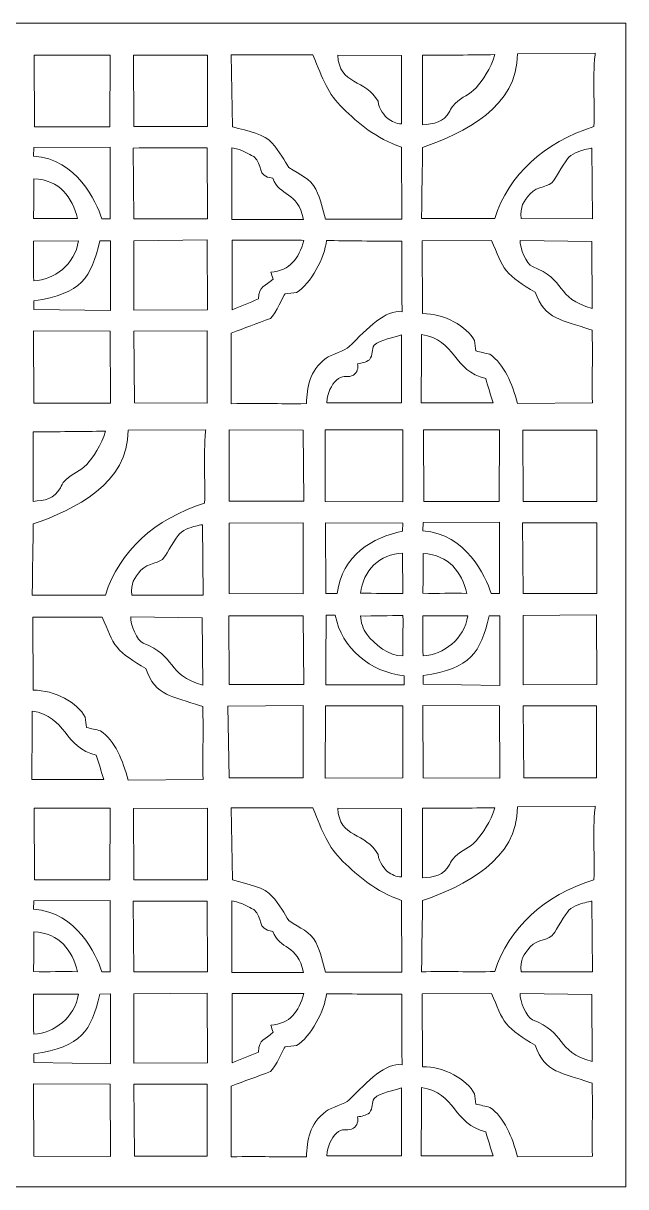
# Model space of a CAD drawing. Header units: centimetres. Extents: x -27.5 to -14.9, y -9.5 to -3.6.
# Drawn here: x -17.95 to -14.92, y -9.5 to -3.64 of the extents above; entities that cross this region are included whole.
import ezdxf

# ---------------------------------------------------------------- set-up
doc = ezdxf.new("R2010")
doc.units = ezdxf.units.CM
doc.header["$MEASUREMENT"] = 0
doc.layers.add('layer 1', color=7, linetype='Continuous')

msp = doc.modelspace()

# ---------------------------------------------------------------- linework, layer by layer
at = {"layer": 'layer 1', "color": 250, "lineweight": 9}
for points, knots in [([(-20.95817, -3.64187), (-20.95817, -3.64187), (-14.91633, -3.64187), (-14.91633, -3.64187), (-14.91633, -3.64187), (-14.91633, -3.64187), (-14.91633, -9.5), (-14.91633, -9.5), (-14.91633, -9.5), (-14.91633, -9.5), (-20.95817, -9.5), (-20.95817, -9.5), (-20.95817, -9.5), (-20.95817, -9.5), (-20.95817, -3.64187), (-20.95817, -3.64187)], [0, 0, 0, 0, 0.2, 0.2, 0.2, 0.2, 0.4, 0.4, 0.4, 0.4, 0.6, 0.6, 0.6, 0.6, 1, 1, 1, 1]), ([(-17.89618, -3.80239), (-17.89618, -3.80239), (-17.8945, -4.16268), (-17.8945, -4.16268), (-17.8945, -4.16268), (-17.8945, -4.16268), (-17.51513, -4.16268), (-17.51513, -4.16268), (-17.51513, -4.16268), (-17.51513, -4.16268), (-17.51217, -3.80259), (-17.51217, -3.80259), (-17.51217, -3.80259), (-17.51217, -3.80259), (-17.89618, -3.80239), (-17.89618, -3.80239)], [0, 0, 0, 0, 0.2, 0.2, 0.2, 0.2, 0.4, 0.4, 0.4, 0.4, 0.6, 0.6, 0.6, 0.6, 1, 1, 1, 1]), ([(-17.39527, -3.80314), (-17.39527, -3.80314), (-17.3943, -4.16223), (-17.3943, -4.16223), (-17.3943, -4.16223), (-17.3943, -4.16223), (-17.02292, -4.16246), (-17.02292, -4.16246), (-17.02292, -4.16246), (-17.02292, -4.16246), (-17.02337, -3.80276), (-17.02337, -3.80276), (-17.02337, -3.80276), (-17.02337, -3.80276), (-17.39527, -3.80314), (-17.39527, -3.80314)], [0, 0, 0, 0, 0.2, 0.2, 0.2, 0.2, 0.4, 0.4, 0.4, 0.4, 0.6, 0.6, 0.6, 0.6, 1, 1, 1, 1]), ([(-16.04459, -4.6275), (-16.04459, -4.6275), (-16.04544, -4.26626), (-16.04544, -4.26626), (-16.04544, -4.26626), (-16.17532, -4.22126), (-16.26387, -4.14481), (-16.34044, -4.07013), (-16.34044, -4.07013), (-16.41701, -3.99545), (-16.44087, -3.92602), (-16.49178, -3.80097), (-16.49178, -3.80097), (-16.49178, -3.80097), (-16.90393, -3.80103), (-16.90393, -3.80103), (-16.90393, -3.80103), (-16.90393, -3.80103), (-16.89682, -4.16297), (-16.89682, -4.16297), (-16.89682, -4.16297), (-16.8145, -4.18613), (-16.73476, -4.20033), (-16.69779, -4.24432), (-16.69779, -4.24432), (-16.66081, -4.28831), (-16.63146, -4.33556), (-16.61342, -4.36833), (-16.61342, -4.36833), (-16.55376, -4.40687), (-16.50602, -4.4229), (-16.47746, -4.47689), (-16.47746, -4.47689), (-16.44891, -4.53089), (-16.44471, -4.57749), (-16.42832, -4.62776), (-16.42832, -4.62776), (-16.42832, -4.62776), (-16.04459, -4.6275), (-16.04459, -4.6275)], [0, 0, 0, 0, 0.0909091, 0.0909091, 0.0909091, 0.0909091, 0.1818182, 0.1818182, 0.1818182, 0.1818182, 0.2727273, 0.2727273, 0.2727273, 0.2727273, 0.3636364, 0.3636364, 0.3636364, 0.3636364, 0.4545455, 0.4545455, 0.4545455, 0.4545455, 0.5454545, 0.5454545, 0.5454545, 0.5454545, 0.6363636, 0.6363636, 0.6363636, 0.6363636, 0.7272727, 0.7272727, 0.7272727, 0.7272727, 0.8181818, 0.8181818, 0.8181818, 0.8181818, 1, 1, 1, 1]), ([(-16.36605, -3.80266), (-16.36219, -3.95389), (-16.22207, -3.92266), (-16.16391, -4.03492), (-16.16391, -4.03492), (-16.1579, -4.07475), (-16.12988, -4.11075), (-16.11485, -4.12202), (-16.11485, -4.12202), (-16.09635, -4.13593), (-16.07138, -4.14881), (-16.04611, -4.1484), (-16.04611, -4.1484), (-16.04611, -4.1484), (-16.04557, -3.80347), (-16.04557, -3.80347), (-16.04557, -3.80347), (-16.04557, -3.80347), (-16.36605, -3.80266), (-16.36605, -3.80266)], [0, 0, 0, 0, 0.1666667, 0.1666667, 0.1666667, 0.1666667, 0.3333333, 0.3333333, 0.3333333, 0.3333333, 0.5, 0.5, 0.5, 0.5, 0.6666667, 0.6666667, 0.6666667, 0.6666667, 1, 1, 1, 1]), ([(-15.46204, -3.7951), (-15.45757, -4.06079), (-15.73253, -4.19634), (-15.93974, -4.26666), (-15.93974, -4.26666), (-15.93977, -4.38139), (-15.94411, -4.51088), (-15.94419, -4.6256), (-15.94419, -4.6256), (-15.8217, -4.62358), (-15.69831, -4.62676), (-15.57586, -4.62474), (-15.57586, -4.62474), (-15.50655, -4.40369), (-15.32791, -4.24225), (-15.0768, -4.16209), (-15.0768, -4.16209), (-15.07199, -4.04155), (-15.08336, -3.93011), (-15.0711, -3.80032), (-15.0711, -3.80032), (-15.0711, -3.80032), (-15.07003, -3.79239), (-15.07003, -3.79239), (-15.07003, -3.79239), (-15.07003, -3.79239), (-15.46204, -3.7951), (-15.46204, -3.7951)], [0, 0, 0, 0, 0.125, 0.125, 0.125, 0.125, 0.25, 0.25, 0.25, 0.25, 0.375, 0.375, 0.375, 0.375, 0.5, 0.5, 0.5, 0.5, 0.625, 0.625, 0.625, 0.625, 0.75, 0.75, 0.75, 0.75, 1, 1, 1, 1]), ([(-15.93984, -3.80243), (-15.93984, -3.80243), (-15.93987, -3.82633), (-15.93987, -3.82633), (-15.93987, -3.82633), (-15.94, -3.93522), (-15.94017, -4.04413), (-15.9403, -4.15302), (-15.9403, -4.15302), (-15.88264, -4.1484), (-15.83373, -4.14268), (-15.80271, -4.0846), (-15.80271, -4.0846), (-15.79572, -4.07149), (-15.79706, -4.06644), (-15.77555, -4.04522), (-15.77555, -4.04522), (-15.74029, -4.01042), (-15.70221, -4.00329), (-15.67008, -3.9667), (-15.67008, -3.9667), (-15.63795, -3.93012), (-15.59631, -3.87093), (-15.57553, -3.79982), (-15.57553, -3.79982), (-15.69578, -3.8018), (-15.81956, -3.80263), (-15.93984, -3.80243)], [0, 0, 0, 0, 0.125, 0.125, 0.125, 0.125, 0.25, 0.25, 0.25, 0.25, 0.375, 0.375, 0.375, 0.375, 0.5, 0.5, 0.5, 0.5, 0.625, 0.625, 0.625, 0.625, 0.75, 0.75, 0.75, 0.75, 1, 1, 1, 1]), ([(-17.89728, -4.26817), (-17.89728, -4.26817), (-17.89808, -4.31121), (-17.89808, -4.31121), (-17.89808, -4.31121), (-17.67844, -4.32521), (-17.58518, -4.53984), (-17.55417, -4.62583), (-17.55417, -4.62583), (-17.54059, -4.62561), (-17.52697, -4.6261), (-17.51337, -4.62588), (-17.51337, -4.62588), (-17.51337, -4.62588), (-17.51342, -4.26612), (-17.51342, -4.26612), (-17.51342, -4.26612), (-17.51342, -4.26612), (-17.89728, -4.26817), (-17.89728, -4.26817)], [0, 0, 0, 0, 0.1666667, 0.1666667, 0.1666667, 0.1666667, 0.3333333, 0.3333333, 0.3333333, 0.3333333, 0.5, 0.5, 0.5, 0.5, 0.6666667, 0.6666667, 0.6666667, 0.6666667, 1, 1, 1, 1]), ([(-17.02345, -4.26975), (-17.02345, -4.26975), (-17.36752, -4.26955), (-17.36752, -4.26955), (-17.36752, -4.26955), (-17.36752, -4.26955), (-17.39668, -4.27003), (-17.39668, -4.27003), (-17.39668, -4.27003), (-17.39668, -4.27003), (-17.39392, -4.62638), (-17.39392, -4.62638), (-17.39392, -4.62638), (-17.39392, -4.62638), (-17.02339, -4.62608), (-17.02339, -4.62608), (-17.02339, -4.62608), (-17.02339, -4.62608), (-17.02345, -4.26975), (-17.02345, -4.26975)], [0, 0, 0, 0, 0.1666667, 0.1666667, 0.1666667, 0.1666667, 0.3333333, 0.3333333, 0.3333333, 0.3333333, 0.5, 0.5, 0.5, 0.5, 0.6666667, 0.6666667, 0.6666667, 0.6666667, 1, 1, 1, 1]), ([(-16.87659, -4.27359), (-16.87659, -4.27359), (-16.90073, -4.26867), (-16.90073, -4.26867), (-16.90073, -4.26867), (-16.90073, -4.26867), (-16.90079, -4.62974), (-16.90079, -4.62974), (-16.90079, -4.62974), (-16.78024, -4.62969), (-16.65966, -4.62964), (-16.53911, -4.62959), (-16.53911, -4.62959), (-16.56826, -4.48534), (-16.65917, -4.51654), (-16.6942, -4.42214), (-16.6942, -4.42214), (-16.77957, -4.41234), (-16.73869, -4.35481), (-16.78935, -4.31287), (-16.78935, -4.31287), (-16.81984, -4.2978), (-16.83638, -4.28485), (-16.87659, -4.27359)], [0, 0, 0, 0, 0.1428571, 0.1428571, 0.1428571, 0.1428571, 0.2857143, 0.2857143, 0.2857143, 0.2857143, 0.4285714, 0.4285714, 0.4285714, 0.4285714, 0.5714286, 0.5714286, 0.5714286, 0.5714286, 0.7142857, 0.7142857, 0.7142857, 0.7142857, 1, 1, 1, 1]), ([(-15.1146, -4.27604), (-15.13225, -4.27954), (-15.17874, -4.29227), (-15.20259, -4.31583), (-15.20259, -4.31583), (-15.21987, -4.33292), (-15.2668, -4.41805), (-15.28004, -4.43492), (-15.28004, -4.43492), (-15.29848, -4.46744), (-15.36223, -4.45997), (-15.39711, -4.50006), (-15.39711, -4.50006), (-15.43199, -4.54015), (-15.44933, -4.56396), (-15.44252, -4.62529), (-15.44252, -4.62529), (-15.44252, -4.62529), (-15.08434, -4.62576), (-15.08434, -4.62576), (-15.08434, -4.62576), (-15.08434, -4.62576), (-15.08662, -4.27063), (-15.08662, -4.27063), (-15.08662, -4.27063), (-15.09247, -4.27072), (-15.09694, -4.27253), (-15.1146, -4.27604)], [0, 0, 0, 0, 0.125, 0.125, 0.125, 0.125, 0.25, 0.25, 0.25, 0.25, 0.375, 0.375, 0.375, 0.375, 0.5, 0.5, 0.5, 0.5, 0.625, 0.625, 0.625, 0.625, 0.75, 0.75, 0.75, 0.75, 1, 1, 1, 1]), ([(-17.89658, -4.42477), (-17.89743, -4.49089), (-17.8976, -4.55887), (-17.89847, -4.625), (-17.89847, -4.625), (-17.82457, -4.62572), (-17.75066, -4.62449), (-17.67675, -4.62521), (-17.67675, -4.62521), (-17.70432, -4.51776), (-17.76609, -4.43169), (-17.89658, -4.42477)], [0, 0, 0, 0, 0.25, 0.25, 0.25, 0.25, 0.5, 0.5, 0.5, 0.5, 1, 1, 1, 1]), ([(-17.89891, -4.73821), (-17.89785, -4.80235), (-17.8989, -4.87516), (-17.89784, -4.93931), (-17.89784, -4.93931), (-17.79461, -4.93483), (-17.69043, -4.85587), (-17.67226, -4.73794), (-17.67226, -4.73794), (-17.67226, -4.73794), (-17.89891, -4.73821), (-17.89891, -4.73821)], [0, 0, 0, 0, 0.25, 0.25, 0.25, 0.25, 0.5, 0.5, 0.5, 0.5, 1, 1, 1, 1]), ([(-17.5113, -4.73762), (-17.5113, -4.73762), (-17.56438, -4.73811), (-17.56438, -4.73811), (-17.56438, -4.73811), (-17.6106, -4.92475), (-17.65397, -5.00239), (-17.89729, -5.0395), (-17.89729, -5.0395), (-17.89729, -5.0395), (-17.89764, -5.08322), (-17.89764, -5.08322), (-17.89764, -5.08322), (-17.89764, -5.08322), (-17.51151, -5.08862), (-17.51151, -5.08862), (-17.51151, -5.08862), (-17.51151, -5.08862), (-17.5113, -4.73762), (-17.5113, -4.73762)], [0, 0, 0, 0, 0.1666667, 0.1666667, 0.1666667, 0.1666667, 0.3333333, 0.3333333, 0.3333333, 0.3333333, 0.5, 0.5, 0.5, 0.5, 0.6666667, 0.6666667, 0.6666667, 0.6666667, 1, 1, 1, 1]), ([(-17.02496, -4.73305), (-17.02496, -4.73305), (-17.39285, -4.73666), (-17.39285, -4.73666), (-17.39285, -4.73666), (-17.39285, -4.73666), (-17.39378, -5.08594), (-17.39378, -5.08594), (-17.39378, -5.08594), (-17.39378, -5.08594), (-17.02316, -5.08474), (-17.02316, -5.08474), (-17.02316, -5.08474), (-17.02316, -5.08474), (-17.02496, -4.73305), (-17.02496, -4.73305)], [0, 0, 0, 0, 0.2, 0.2, 0.2, 0.2, 0.4, 0.4, 0.4, 0.4, 0.6, 0.6, 0.6, 0.6, 1, 1, 1, 1]), ([(-16.5238, -5.55687), (-16.52203, -5.47627), (-16.51144, -5.39228), (-16.42522, -5.32829), (-16.42522, -5.32829), (-16.40246, -5.31141), (-16.32594, -5.28792), (-16.31007, -5.27188), (-16.31007, -5.27188), (-16.21308, -5.17372), (-16.1257, -5.08285), (-16.04302, -5.09416), (-16.04302, -5.09416), (-16.04303, -4.97556), (-16.04428, -4.85693), (-16.04428, -4.73831), (-16.04428, -4.73831), (-16.17082, -4.73991), (-16.32564, -4.7365), (-16.42363, -4.73612), (-16.42363, -4.73612), (-16.43074, -4.81901), (-16.50407, -4.9547), (-16.57386, -4.99767), (-16.57386, -4.99767), (-16.59327, -4.99994), (-16.61268, -5.0022), (-16.63209, -5.00446), (-16.63209, -5.00446), (-16.64177, -5.01161), (-16.67654, -5.10443), (-16.70588, -5.12818), (-16.70588, -5.12818), (-16.77158, -5.1526), (-16.83731, -5.17704), (-16.903, -5.20144), (-16.903, -5.20144), (-16.903, -5.32006), (-16.90299, -5.43869), (-16.90297, -5.55729), (-16.90297, -5.55729), (-16.74356, -5.55392), (-16.67796, -5.55928), (-16.5238, -5.55687)], [0, 0, 0, 0, 0.0833333, 0.0833333, 0.0833333, 0.0833333, 0.1666667, 0.1666667, 0.1666667, 0.1666667, 0.25, 0.25, 0.25, 0.25, 0.3333333, 0.3333333, 0.3333333, 0.3333333, 0.4166667, 0.4166667, 0.4166667, 0.4166667, 0.5, 0.5, 0.5, 0.5, 0.5833333, 0.5833333, 0.5833333, 0.5833333, 0.6666667, 0.6666667, 0.6666667, 0.6666667, 0.75, 0.75, 0.75, 0.75, 0.8333333, 0.8333333, 0.8333333, 0.8333333, 1, 1, 1, 1]), ([(-16.89905, -4.7347), (-16.89905, -4.7347), (-16.8991, -5.08471), (-16.8991, -5.08471), (-16.8991, -5.08471), (-16.85469, -5.06648), (-16.81025, -5.04824), (-16.76584, -5.03001), (-16.76584, -5.03001), (-16.76258, -4.96209), (-16.7336, -4.96962), (-16.69165, -4.92961), (-16.69165, -4.92961), (-16.69573, -4.91802), (-16.69982, -4.90642), (-16.7039, -4.89482), (-16.7039, -4.89482), (-16.60534, -4.88721), (-16.56544, -4.82882), (-16.53678, -4.73501), (-16.53678, -4.73501), (-16.53678, -4.73501), (-16.54904, -4.73475), (-16.54904, -4.73475), (-16.54904, -4.73475), (-16.66569, -4.73474), (-16.78239, -4.73472), (-16.89905, -4.7347)], [0, 0, 0, 0, 0.125, 0.125, 0.125, 0.125, 0.25, 0.25, 0.25, 0.25, 0.375, 0.375, 0.375, 0.375, 0.5, 0.5, 0.5, 0.5, 0.625, 0.625, 0.625, 0.625, 0.75, 0.75, 0.75, 0.75, 1, 1, 1, 1]), ([(-15.94157, -4.73677), (-15.94157, -4.73677), (-15.93997, -5.10393), (-15.93997, -5.10393), (-15.93997, -5.10393), (-15.83038, -5.10207), (-15.71682, -5.16853), (-15.67736, -5.23954), (-15.67736, -5.23954), (-15.67512, -5.25701), (-15.67289, -5.27448), (-15.67066, -5.29193), (-15.67066, -5.29193), (-15.64724, -5.29738), (-15.6238, -5.30283), (-15.60039, -5.30828), (-15.60039, -5.30828), (-15.52814, -5.35771), (-15.487, -5.4584), (-15.46211, -5.55683), (-15.46211, -5.55683), (-15.46211, -5.55683), (-15.08414, -5.55352), (-15.08414, -5.55352), (-15.08414, -5.55352), (-15.08675, -5.39437), (-15.08191, -5.32028), (-15.08579, -5.18658), (-15.08579, -5.18658), (-15.08966, -5.18616), (-15.0927, -5.18436), (-15.09676, -5.18325), (-15.09676, -5.18325), (-15.23314, -5.13471), (-15.32605, -5.13564), (-15.37221, -4.99533), (-15.37221, -4.99533), (-15.43506, -4.95858), (-15.48616, -4.9251), (-15.51716, -4.88792), (-15.51716, -4.88792), (-15.54817, -4.85073), (-15.56228, -4.79978), (-15.59241, -4.73552), (-15.59241, -4.73552), (-15.59241, -4.73552), (-15.94157, -4.73677), (-15.94157, -4.73677)], [0, 0, 0, 0, 0.0769231, 0.0769231, 0.0769231, 0.0769231, 0.1538462, 0.1538462, 0.1538462, 0.1538462, 0.2307692, 0.2307692, 0.2307692, 0.2307692, 0.3076923, 0.3076923, 0.3076923, 0.3076923, 0.3846154, 0.3846154, 0.3846154, 0.3846154, 0.4615385, 0.4615385, 0.4615385, 0.4615385, 0.5384615, 0.5384615, 0.5384615, 0.5384615, 0.6153846, 0.6153846, 0.6153846, 0.6153846, 0.6923077, 0.6923077, 0.6923077, 0.6923077, 0.7692308, 0.7692308, 0.7692308, 0.7692308, 0.8461538, 0.8461538, 0.8461538, 0.8461538, 1, 1, 1, 1]), ([(-15.44748, -4.7351), (-15.4512, -4.77293), (-15.41682, -4.85463), (-15.38599, -4.86721), (-15.38599, -4.86721), (-15.21693, -4.92961), (-15.27204, -5.02698), (-15.085, -5.07808), (-15.085, -5.07808), (-15.085, -5.07808), (-15.08786, -4.73991), (-15.08786, -4.73991), (-15.08786, -4.73991), (-15.08786, -4.73991), (-15.44748, -4.7351), (-15.44748, -4.7351)], [0, 0, 0, 0, 0.2, 0.2, 0.2, 0.2, 0.4, 0.4, 0.4, 0.4, 0.6, 0.6, 0.6, 0.6, 1, 1, 1, 1]), ([(-17.89907, -5.19045), (-17.89907, -5.19045), (-17.89655, -5.55492), (-17.89655, -5.55492), (-17.89655, -5.55492), (-17.89655, -5.55492), (-17.51179, -5.55534), (-17.51179, -5.55534), (-17.51179, -5.55534), (-17.51179, -5.55534), (-17.51323, -5.19151), (-17.51323, -5.19151), (-17.51323, -5.19151), (-17.51323, -5.19151), (-17.89907, -5.19045), (-17.89907, -5.19045)], [0, 0, 0, 0, 0.2, 0.2, 0.2, 0.2, 0.4, 0.4, 0.4, 0.4, 0.6, 0.6, 0.6, 0.6, 1, 1, 1, 1]), ([(-17.39329, -5.19133), (-17.39329, -5.19133), (-17.39102, -5.55341), (-17.39102, -5.55341), (-17.39102, -5.55341), (-17.39102, -5.55341), (-17.02419, -5.55431), (-17.02419, -5.55431), (-17.02419, -5.55431), (-17.02419, -5.55431), (-17.02367, -5.1911), (-17.02367, -5.1911), (-17.02367, -5.1911), (-17.02367, -5.1911), (-17.39329, -5.19133), (-17.39329, -5.19133)], [0, 0, 0, 0, 0.2, 0.2, 0.2, 0.2, 0.4, 0.4, 0.4, 0.4, 0.6, 0.6, 0.6, 0.6, 1, 1, 1, 1]), ([(-16.04552, -5.20983), (-16.08093, -5.22545), (-16.15073, -5.23198), (-16.18378, -5.26312), (-16.18378, -5.26312), (-16.1961, -5.28465), (-16.18926, -5.31176), (-16.20661, -5.33579), (-16.20661, -5.33579), (-16.22696, -5.34914), (-16.24422, -5.35388), (-16.2664, -5.35619), (-16.2664, -5.35619), (-16.26223, -5.37645), (-16.2683, -5.40045), (-16.28702, -5.41295), (-16.28702, -5.41295), (-16.31271, -5.42888), (-16.33638, -5.41256), (-16.36304, -5.43043), (-16.36304, -5.43043), (-16.38971, -5.44831), (-16.41339, -5.49133), (-16.41922, -5.53181), (-16.41922, -5.53181), (-16.41922, -5.53181), (-16.42224, -5.55282), (-16.42224, -5.55282), (-16.42224, -5.55282), (-16.42224, -5.55282), (-16.04521, -5.55292), (-16.04521, -5.55292), (-16.04521, -5.55292), (-16.04521, -5.55292), (-16.04552, -5.20983), (-16.04552, -5.20983)], [0, 0, 0, 0, 0.1, 0.1, 0.1, 0.1, 0.2, 0.2, 0.2, 0.2, 0.3, 0.3, 0.3, 0.3, 0.4, 0.4, 0.4, 0.4, 0.5, 0.5, 0.5, 0.5, 0.6, 0.6, 0.6, 0.6, 0.7, 0.7, 0.7, 0.7, 0.8, 0.8, 0.8, 0.8, 1, 1, 1, 1]), ([(-15.94636, -5.55316), (-15.8258, -5.55312), (-15.70522, -5.55307), (-15.58467, -5.55302), (-15.58467, -5.55302), (-15.59702, -5.5124), (-15.60935, -5.47175), (-15.62169, -5.43113), (-15.62169, -5.43113), (-15.78372, -5.39472), (-15.77234, -5.23403), (-15.94519, -5.20907), (-15.94519, -5.20907), (-15.94163, -5.27205), (-15.94759, -5.4342), (-15.94636, -5.55316)], [0, 0, 0, 0, 0.2, 0.2, 0.2, 0.2, 0.4, 0.4, 0.4, 0.4, 0.6, 0.6, 0.6, 0.6, 1, 1, 1, 1]), ([(-17.42277, -5.69108), (-17.4183, -5.95677), (-17.69326, -6.09231), (-17.90047, -6.16264), (-17.90047, -6.16264), (-17.90051, -6.27737), (-17.90485, -6.40686), (-17.90492, -6.52157), (-17.90492, -6.52157), (-17.78244, -6.51955), (-17.65905, -6.52274), (-17.53659, -6.52072), (-17.53659, -6.52072), (-17.46729, -6.29967), (-17.28864, -6.13823), (-17.03753, -6.05807), (-17.03753, -6.05807), (-17.03273, -5.93753), (-17.04409, -5.82609), (-17.03183, -5.6963), (-17.03183, -5.6963), (-17.03183, -5.6963), (-17.03076, -5.68837), (-17.03076, -5.68837), (-17.03076, -5.68837), (-17.03076, -5.68837), (-17.42277, -5.69108), (-17.42277, -5.69108)], [0, 0, 0, 0, 0.125, 0.125, 0.125, 0.125, 0.25, 0.25, 0.25, 0.25, 0.375, 0.375, 0.375, 0.375, 0.5, 0.5, 0.5, 0.5, 0.625, 0.625, 0.625, 0.625, 0.75, 0.75, 0.75, 0.75, 1, 1, 1, 1]), ([(-17.90057, -5.69841), (-17.90057, -5.69841), (-17.9006, -5.72231), (-17.9006, -5.72231), (-17.9006, -5.72231), (-17.90074, -5.83119), (-17.90091, -5.94011), (-17.90104, -6.04899), (-17.90104, -6.04899), (-17.84338, -6.04437), (-17.79446, -6.03866), (-17.76344, -5.98058), (-17.76344, -5.98058), (-17.75645, -5.96746), (-17.75779, -5.96241), (-17.73628, -5.94119), (-17.73628, -5.94119), (-17.70102, -5.9064), (-17.66295, -5.89927), (-17.63082, -5.86268), (-17.63082, -5.86268), (-17.59869, -5.82609), (-17.55705, -5.76691), (-17.53627, -5.69579), (-17.53627, -5.69579), (-17.65652, -5.69778), (-17.7803, -5.69861), (-17.90057, -5.69841)], [0, 0, 0, 0, 0.125, 0.125, 0.125, 0.125, 0.25, 0.25, 0.25, 0.25, 0.375, 0.375, 0.375, 0.375, 0.5, 0.5, 0.5, 0.5, 0.625, 0.625, 0.625, 0.625, 0.75, 0.75, 0.75, 0.75, 1, 1, 1, 1]), ([(-16.91359, -5.68944), (-16.91359, -5.68944), (-16.91347, -6.04841), (-16.91347, -6.04841), (-16.91347, -6.04841), (-16.91347, -6.04841), (-16.53773, -6.0488), (-16.53773, -6.0488), (-16.53773, -6.0488), (-16.53773, -6.0488), (-16.54035, -5.69127), (-16.54035, -5.69127), (-16.54035, -5.69127), (-16.54035, -5.69127), (-16.91359, -5.68944), (-16.91359, -5.68944)], [0, 0, 0, 0, 0.2, 0.2, 0.2, 0.2, 0.4, 0.4, 0.4, 0.4, 0.6, 0.6, 0.6, 0.6, 1, 1, 1, 1]), ([(-16.43018, -5.68836), (-16.43018, -5.68836), (-16.42923, -6.0496), (-16.42923, -6.0496), (-16.42923, -6.0496), (-16.42923, -6.0496), (-16.03903, -6.05069), (-16.03903, -6.05069), (-16.03903, -6.05069), (-16.03903, -6.05069), (-16.0387, -5.68869), (-16.0387, -5.68869), (-16.0387, -5.68869), (-16.0387, -5.68869), (-16.43018, -5.68836), (-16.43018, -5.68836)], [0, 0, 0, 0, 0.2, 0.2, 0.2, 0.2, 0.4, 0.4, 0.4, 0.4, 0.6, 0.6, 0.6, 0.6, 1, 1, 1, 1]), ([(-15.93544, -5.68946), (-15.93544, -5.68946), (-15.93376, -6.04975), (-15.93376, -6.04975), (-15.93376, -6.04975), (-15.93376, -6.04975), (-15.55439, -6.04975), (-15.55439, -6.04975), (-15.55439, -6.04975), (-15.55439, -6.04975), (-15.55143, -5.68966), (-15.55143, -5.68966), (-15.55143, -5.68966), (-15.55143, -5.68966), (-15.93544, -5.68946), (-15.93544, -5.68946)], [0, 0, 0, 0, 0.2, 0.2, 0.2, 0.2, 0.4, 0.4, 0.4, 0.4, 0.6, 0.6, 0.6, 0.6, 1, 1, 1, 1]), ([(-15.43453, -5.69021), (-15.43453, -5.69021), (-15.43356, -6.04929), (-15.43356, -6.04929), (-15.43356, -6.04929), (-15.43356, -6.04929), (-15.06218, -6.04953), (-15.06218, -6.04953), (-15.06218, -6.04953), (-15.06218, -6.04953), (-15.06264, -5.68983), (-15.06264, -5.68983), (-15.06264, -5.68983), (-15.06264, -5.68983), (-15.43453, -5.69021), (-15.43453, -5.69021)], [0, 0, 0, 0, 0.2, 0.2, 0.2, 0.2, 0.4, 0.4, 0.4, 0.4, 0.6, 0.6, 0.6, 0.6, 1, 1, 1, 1]), ([(-17.07533, -6.17201), (-17.09298, -6.17552), (-17.13947, -6.18825), (-17.16333, -6.21181), (-17.16333, -6.21181), (-17.1806, -6.2289), (-17.22753, -6.31402), (-17.24078, -6.33089), (-17.24078, -6.33089), (-17.25922, -6.36342), (-17.32296, -6.35594), (-17.35785, -6.39603), (-17.35785, -6.39603), (-17.39273, -6.43612), (-17.41006, -6.45994), (-17.40326, -6.52127), (-17.40326, -6.52127), (-17.40326, -6.52127), (-17.04508, -6.52174), (-17.04508, -6.52174), (-17.04508, -6.52174), (-17.04508, -6.52174), (-17.04736, -6.1666), (-17.04736, -6.1666), (-17.04736, -6.1666), (-17.0532, -6.1667), (-17.05768, -6.16851), (-17.07533, -6.17201)], [0, 0, 0, 0, 0.125, 0.125, 0.125, 0.125, 0.25, 0.25, 0.25, 0.25, 0.375, 0.375, 0.375, 0.375, 0.5, 0.5, 0.5, 0.5, 0.625, 0.625, 0.625, 0.625, 0.75, 0.75, 0.75, 0.75, 1, 1, 1, 1]), ([(-16.54056, -6.15765), (-16.54056, -6.15765), (-16.91307, -6.15848), (-16.91307, -6.15848), (-16.91307, -6.15848), (-16.91307, -6.15848), (-16.91334, -6.51367), (-16.91334, -6.51367), (-16.91334, -6.51367), (-16.91334, -6.51367), (-16.54071, -6.51501), (-16.54071, -6.51501), (-16.54071, -6.51501), (-16.54071, -6.51501), (-16.54056, -6.15765), (-16.54056, -6.15765)], [0, 0, 0, 0, 0.2, 0.2, 0.2, 0.2, 0.4, 0.4, 0.4, 0.4, 0.6, 0.6, 0.6, 0.6, 1, 1, 1, 1]), ([(-16.42726, -6.51253), (-16.42726, -6.51253), (-16.36908, -6.51357), (-16.36908, -6.51357), (-16.36908, -6.51357), (-16.34434, -6.31826), (-16.1912, -6.23052), (-16.04005, -6.19885), (-16.04005, -6.19885), (-16.04005, -6.19885), (-16.03911, -6.15887), (-16.03911, -6.15887), (-16.03911, -6.15887), (-16.03911, -6.15887), (-16.42841, -6.15797), (-16.42841, -6.15797), (-16.42841, -6.15797), (-16.42841, -6.15797), (-16.42726, -6.51253), (-16.42726, -6.51253)], [0, 0, 0, 0, 0.1666667, 0.1666667, 0.1666667, 0.1666667, 0.3333333, 0.3333333, 0.3333333, 0.3333333, 0.5, 0.5, 0.5, 0.5, 0.6666667, 0.6666667, 0.6666667, 0.6666667, 1, 1, 1, 1]), ([(-15.93654, -6.15524), (-15.93654, -6.15524), (-15.93735, -6.19828), (-15.93735, -6.19828), (-15.93735, -6.19828), (-15.71771, -6.21228), (-15.62445, -6.42691), (-15.59344, -6.5129), (-15.59344, -6.5129), (-15.57985, -6.51268), (-15.56624, -6.51317), (-15.55264, -6.51294), (-15.55264, -6.51294), (-15.55264, -6.51294), (-15.55268, -6.15318), (-15.55268, -6.15318), (-15.55268, -6.15318), (-15.55268, -6.15318), (-15.93654, -6.15524), (-15.93654, -6.15524)], [0, 0, 0, 0, 0.1666667, 0.1666667, 0.1666667, 0.1666667, 0.3333333, 0.3333333, 0.3333333, 0.3333333, 0.5, 0.5, 0.5, 0.5, 0.6666667, 0.6666667, 0.6666667, 0.6666667, 1, 1, 1, 1]), ([(-15.06271, -6.15682), (-15.06271, -6.15682), (-15.40679, -6.15662), (-15.40679, -6.15662), (-15.40679, -6.15662), (-15.40679, -6.15662), (-15.43595, -6.1571), (-15.43595, -6.1571), (-15.43595, -6.1571), (-15.43595, -6.1571), (-15.43319, -6.51345), (-15.43319, -6.51345), (-15.43319, -6.51345), (-15.43319, -6.51345), (-15.06266, -6.51315), (-15.06266, -6.51315), (-15.06266, -6.51315), (-15.06266, -6.51315), (-15.06271, -6.15682), (-15.06271, -6.15682)], [0, 0, 0, 0, 0.1666667, 0.1666667, 0.1666667, 0.1666667, 0.3333333, 0.3333333, 0.3333333, 0.3333333, 0.5, 0.5, 0.5, 0.5, 0.6666667, 0.6666667, 0.6666667, 0.6666667, 1, 1, 1, 1]), ([(-16.25156, -6.5115), (-16.18004, -6.51152), (-16.11047, -6.51418), (-16.03948, -6.513), (-16.03948, -6.513), (-16.03948, -6.513), (-16.03989, -6.31035), (-16.03989, -6.31035), (-16.03989, -6.31035), (-16.15478, -6.31224), (-16.23942, -6.39907), (-16.25156, -6.5115)], [0, 0, 0, 0, 0.25, 0.25, 0.25, 0.25, 0.5, 0.5, 0.5, 0.5, 1, 1, 1, 1]), ([(-15.93584, -6.31184), (-15.93669, -6.37796), (-15.93687, -6.44594), (-15.93773, -6.51207), (-15.93773, -6.51207), (-15.86383, -6.51279), (-15.78992, -6.51156), (-15.71602, -6.51228), (-15.71602, -6.51228), (-15.74358, -6.40483), (-15.80536, -6.31875), (-15.93584, -6.31184)], [0, 0, 0, 0, 0.25, 0.25, 0.25, 0.25, 0.5, 0.5, 0.5, 0.5, 1, 1, 1, 1]), ([(-17.9023, -6.63275), (-17.9023, -6.63275), (-17.9007, -6.99991), (-17.9007, -6.99991), (-17.9007, -6.99991), (-17.79112, -6.99804), (-17.67755, -7.0645), (-17.63809, -7.13552), (-17.63809, -7.13552), (-17.63586, -7.15299), (-17.63363, -7.17046), (-17.6314, -7.18791), (-17.6314, -7.18791), (-17.60797, -7.19335), (-17.58453, -7.19881), (-17.56112, -7.20425), (-17.56112, -7.20425), (-17.48887, -7.25368), (-17.44773, -7.35438), (-17.42284, -7.4528), (-17.42284, -7.4528), (-17.42284, -7.4528), (-17.04488, -7.4495), (-17.04488, -7.4495), (-17.04488, -7.4495), (-17.04749, -7.29035), (-17.04265, -7.21625), (-17.04653, -7.08256), (-17.04653, -7.08256), (-17.05039, -7.08214), (-17.05344, -7.08034), (-17.0575, -7.07922), (-17.0575, -7.07922), (-17.19388, -7.03069), (-17.28679, -7.03161), (-17.33295, -6.89131), (-17.33295, -6.89131), (-17.3958, -6.85455), (-17.44689, -6.82108), (-17.4779, -6.78389), (-17.4779, -6.78389), (-17.5089, -6.74671), (-17.52302, -6.69575), (-17.55315, -6.6315), (-17.55315, -6.6315), (-17.55315, -6.6315), (-17.9023, -6.63275), (-17.9023, -6.63275)], [0, 0, 0, 0, 0.0769231, 0.0769231, 0.0769231, 0.0769231, 0.1538462, 0.1538462, 0.1538462, 0.1538462, 0.2307692, 0.2307692, 0.2307692, 0.2307692, 0.3076923, 0.3076923, 0.3076923, 0.3076923, 0.3846154, 0.3846154, 0.3846154, 0.3846154, 0.4615385, 0.4615385, 0.4615385, 0.4615385, 0.5384615, 0.5384615, 0.5384615, 0.5384615, 0.6153846, 0.6153846, 0.6153846, 0.6153846, 0.6923077, 0.6923077, 0.6923077, 0.6923077, 0.7692308, 0.7692308, 0.7692308, 0.7692308, 0.8461538, 0.8461538, 0.8461538, 0.8461538, 1, 1, 1, 1]), ([(-17.40821, -6.63108), (-17.41193, -6.6689), (-17.37756, -6.75061), (-17.34672, -6.76319), (-17.34672, -6.76319), (-17.17767, -6.82559), (-17.23278, -6.92295), (-17.04574, -6.97406), (-17.04574, -6.97406), (-17.04574, -6.97406), (-17.0486, -6.63589), (-17.0486, -6.63589), (-17.0486, -6.63589), (-17.0486, -6.63589), (-17.40821, -6.63108), (-17.40821, -6.63108)], [0, 0, 0, 0, 0.2, 0.2, 0.2, 0.2, 0.4, 0.4, 0.4, 0.4, 0.6, 0.6, 0.6, 0.6, 1, 1, 1, 1]), ([(-16.91513, -6.62619), (-16.91513, -6.62619), (-16.91328, -6.97179), (-16.91328, -6.97179), (-16.91328, -6.97179), (-16.91328, -6.97179), (-16.53669, -6.97102), (-16.53669, -6.97102), (-16.53669, -6.97102), (-16.53669, -6.97102), (-16.5404, -6.62582), (-16.5404, -6.62582), (-16.5404, -6.62582), (-16.5404, -6.62582), (-16.91513, -6.62619), (-16.91513, -6.62619)], [0, 0, 0, 0, 0.2, 0.2, 0.2, 0.2, 0.4, 0.4, 0.4, 0.4, 0.6, 0.6, 0.6, 0.6, 1, 1, 1, 1]), ([(-16.42579, -6.62262), (-16.42581, -6.73929), (-16.42581, -6.85597), (-16.42583, -6.97263), (-16.42583, -6.97263), (-16.42583, -6.97263), (-16.03208, -6.97226), (-16.03208, -6.97226), (-16.03208, -6.97226), (-16.03208, -6.97226), (-16.03172, -6.92699), (-16.03172, -6.92699), (-16.03172, -6.92699), (-16.20354, -6.90897), (-16.34704, -6.78821), (-16.37913, -6.62185), (-16.37913, -6.62185), (-16.39469, -6.6221), (-16.41026, -6.62236), (-16.42579, -6.62262)], [0, 0, 0, 0, 0.1666667, 0.1666667, 0.1666667, 0.1666667, 0.3333333, 0.3333333, 0.3333333, 0.3333333, 0.5, 0.5, 0.5, 0.5, 0.6666667, 0.6666667, 0.6666667, 0.6666667, 1, 1, 1, 1]), ([(-16.25182, -6.62622), (-16.25067, -6.65544), (-16.23886, -6.69321), (-16.22004, -6.7184), (-16.22004, -6.7184), (-16.18281, -6.76822), (-16.10678, -6.83083), (-16.03962, -6.82666), (-16.03962, -6.82666), (-16.03948, -6.76054), (-16.03704, -6.69027), (-16.03814, -6.62418), (-16.03814, -6.62418), (-16.10427, -6.62333), (-16.1857, -6.62707), (-16.25182, -6.62622)], [0, 0, 0, 0, 0.2, 0.2, 0.2, 0.2, 0.4, 0.4, 0.4, 0.4, 0.6, 0.6, 0.6, 0.6, 1, 1, 1, 1]), ([(-15.93818, -6.62527), (-15.93712, -6.68942), (-15.93816, -6.76223), (-15.9371, -6.82637), (-15.9371, -6.82637), (-15.83388, -6.8219), (-15.7297, -6.74294), (-15.71152, -6.625), (-15.71152, -6.625), (-15.71152, -6.625), (-15.93818, -6.62527), (-15.93818, -6.62527)], [0, 0, 0, 0, 0.25, 0.25, 0.25, 0.25, 0.5, 0.5, 0.5, 0.5, 1, 1, 1, 1]), ([(-15.55056, -6.62469), (-15.55056, -6.62469), (-15.60364, -6.62518), (-15.60364, -6.62518), (-15.60364, -6.62518), (-15.64986, -6.81182), (-15.69324, -6.88946), (-15.93655, -6.92657), (-15.93655, -6.92657), (-15.93655, -6.92657), (-15.9369, -6.97029), (-15.9369, -6.97029), (-15.9369, -6.97029), (-15.9369, -6.97029), (-15.55077, -6.97569), (-15.55077, -6.97569), (-15.55077, -6.97569), (-15.55077, -6.97569), (-15.55056, -6.62469), (-15.55056, -6.62469)], [0, 0, 0, 0, 0.1666667, 0.1666667, 0.1666667, 0.1666667, 0.3333333, 0.3333333, 0.3333333, 0.3333333, 0.5, 0.5, 0.5, 0.5, 0.6666667, 0.6666667, 0.6666667, 0.6666667, 1, 1, 1, 1]), ([(-15.06422, -6.62012), (-15.06422, -6.62012), (-15.43211, -6.62372), (-15.43211, -6.62372), (-15.43211, -6.62372), (-15.43211, -6.62372), (-15.43304, -6.97301), (-15.43304, -6.97301), (-15.43304, -6.97301), (-15.43304, -6.97301), (-15.06243, -6.97181), (-15.06243, -6.97181), (-15.06243, -6.97181), (-15.06243, -6.97181), (-15.06422, -6.62012), (-15.06422, -6.62012)], [0, 0, 0, 0, 0.2, 0.2, 0.2, 0.2, 0.4, 0.4, 0.4, 0.4, 0.6, 0.6, 0.6, 0.6, 1, 1, 1, 1]), ([(-16.91993, -7.07996), (-16.91993, -7.07996), (-16.91395, -7.44155), (-16.91395, -7.44155), (-16.91395, -7.44155), (-16.91395, -7.44155), (-16.54033, -7.4419), (-16.54033, -7.4419), (-16.54033, -7.4419), (-16.54033, -7.4419), (-16.54049, -7.07754), (-16.54049, -7.07754), (-16.54049, -7.07754), (-16.54049, -7.07754), (-16.91993, -7.07996), (-16.91993, -7.07996)], [0, 0, 0, 0, 0.2, 0.2, 0.2, 0.2, 0.4, 0.4, 0.4, 0.4, 0.6, 0.6, 0.6, 0.6, 1, 1, 1, 1]), ([(-16.03957, -7.07835), (-16.03957, -7.07835), (-16.42908, -7.0785), (-16.42908, -7.0785), (-16.42908, -7.0785), (-16.42908, -7.0785), (-16.42982, -7.44207), (-16.42982, -7.44207), (-16.42982, -7.44207), (-16.42982, -7.44207), (-16.03913, -7.44119), (-16.03913, -7.44119), (-16.03913, -7.44119), (-16.03913, -7.44119), (-16.03957, -7.07835), (-16.03957, -7.07835)], [0, 0, 0, 0, 0.2, 0.2, 0.2, 0.2, 0.4, 0.4, 0.4, 0.4, 0.6, 0.6, 0.6, 0.6, 1, 1, 1, 1]), ([(-15.93833, -7.07752), (-15.93833, -7.07752), (-15.93581, -7.44199), (-15.93581, -7.44199), (-15.93581, -7.44199), (-15.93581, -7.44199), (-15.55106, -7.4424), (-15.55106, -7.4424), (-15.55106, -7.4424), (-15.55106, -7.4424), (-15.55249, -7.07858), (-15.55249, -7.07858), (-15.55249, -7.07858), (-15.55249, -7.07858), (-15.93833, -7.07752), (-15.93833, -7.07752)], [0, 0, 0, 0, 0.2, 0.2, 0.2, 0.2, 0.4, 0.4, 0.4, 0.4, 0.6, 0.6, 0.6, 0.6, 1, 1, 1, 1]), ([(-15.43256, -7.0784), (-15.43256, -7.0784), (-15.43028, -7.44048), (-15.43028, -7.44048), (-15.43028, -7.44048), (-15.43028, -7.44048), (-15.06345, -7.44138), (-15.06345, -7.44138), (-15.06345, -7.44138), (-15.06345, -7.44138), (-15.06293, -7.07817), (-15.06293, -7.07817), (-15.06293, -7.07817), (-15.06293, -7.07817), (-15.43256, -7.0784), (-15.43256, -7.0784)], [0, 0, 0, 0, 0.2, 0.2, 0.2, 0.2, 0.4, 0.4, 0.4, 0.4, 0.6, 0.6, 0.6, 0.6, 1, 1, 1, 1]), ([(-17.90709, -7.44914), (-17.78654, -7.44909), (-17.66595, -7.44904), (-17.54541, -7.449), (-17.54541, -7.449), (-17.55775, -7.40838), (-17.57008, -7.36773), (-17.58243, -7.32711), (-17.58243, -7.32711), (-17.74446, -7.29069), (-17.73308, -7.13001), (-17.90593, -7.10505), (-17.90593, -7.10505), (-17.90236, -7.16803), (-17.90833, -7.33017), (-17.90709, -7.44914)], [0, 0, 0, 0, 0.2, 0.2, 0.2, 0.2, 0.4, 0.4, 0.4, 0.4, 0.6, 0.6, 0.6, 0.6, 1, 1, 1, 1]), ([(-17.89618, -7.59434), (-17.89618, -7.59434), (-17.8945, -7.95464), (-17.8945, -7.95464), (-17.8945, -7.95464), (-17.8945, -7.95464), (-17.51513, -7.95463), (-17.51513, -7.95463), (-17.51513, -7.95463), (-17.51513, -7.95463), (-17.51217, -7.59455), (-17.51217, -7.59455), (-17.51217, -7.59455), (-17.51217, -7.59455), (-17.89618, -7.59434), (-17.89618, -7.59434)], [0, 0, 0, 0, 0.2, 0.2, 0.2, 0.2, 0.4, 0.4, 0.4, 0.4, 0.6, 0.6, 0.6, 0.6, 1, 1, 1, 1]), ([(-17.39527, -7.5951), (-17.39527, -7.5951), (-17.3943, -7.95418), (-17.3943, -7.95418), (-17.3943, -7.95418), (-17.3943, -7.95418), (-17.02292, -7.95441), (-17.02292, -7.95441), (-17.02292, -7.95441), (-17.02292, -7.95441), (-17.02337, -7.59472), (-17.02337, -7.59472), (-17.02337, -7.59472), (-17.02337, -7.59472), (-17.39527, -7.5951), (-17.39527, -7.5951)], [0, 0, 0, 0, 0.2, 0.2, 0.2, 0.2, 0.4, 0.4, 0.4, 0.4, 0.6, 0.6, 0.6, 0.6, 1, 1, 1, 1]), ([(-16.04459, -8.41946), (-16.04459, -8.41946), (-16.04544, -8.05821), (-16.04544, -8.05821), (-16.04544, -8.05821), (-16.17532, -8.01322), (-16.26387, -7.93677), (-16.34044, -7.86209), (-16.34044, -7.86209), (-16.41701, -7.78741), (-16.44087, -7.71798), (-16.49178, -7.59293), (-16.49178, -7.59293), (-16.49178, -7.59293), (-16.90393, -7.59298), (-16.90393, -7.59298), (-16.90393, -7.59298), (-16.90393, -7.59298), (-16.89682, -7.95492), (-16.89682, -7.95492), (-16.89682, -7.95492), (-16.8145, -7.97808), (-16.73476, -7.99229), (-16.69779, -8.03628), (-16.69779, -8.03628), (-16.66081, -8.08027), (-16.63146, -8.12751), (-16.61342, -8.16028), (-16.61342, -8.16028), (-16.55376, -8.19882), (-16.50602, -8.21485), (-16.47746, -8.26885), (-16.47746, -8.26885), (-16.44891, -8.32285), (-16.44471, -8.36945), (-16.42832, -8.41972), (-16.42832, -8.41972), (-16.42832, -8.41972), (-16.04459, -8.41946), (-16.04459, -8.41946)], [0, 0, 0, 0, 0.0909091, 0.0909091, 0.0909091, 0.0909091, 0.1818182, 0.1818182, 0.1818182, 0.1818182, 0.2727273, 0.2727273, 0.2727273, 0.2727273, 0.3636364, 0.3636364, 0.3636364, 0.3636364, 0.4545455, 0.4545455, 0.4545455, 0.4545455, 0.5454545, 0.5454545, 0.5454545, 0.5454545, 0.6363636, 0.6363636, 0.6363636, 0.6363636, 0.7272727, 0.7272727, 0.7272727, 0.7272727, 0.8181818, 0.8181818, 0.8181818, 0.8181818, 1, 1, 1, 1]), ([(-16.36605, -7.59461), (-16.36219, -7.74584), (-16.22207, -7.71461), (-16.16391, -7.82688), (-16.16391, -7.82688), (-16.1579, -7.86671), (-16.12988, -7.9027), (-16.11485, -7.91397), (-16.11485, -7.91397), (-16.09635, -7.92788), (-16.07138, -7.94077), (-16.04611, -7.94035), (-16.04611, -7.94035), (-16.04611, -7.94035), (-16.04557, -7.59543), (-16.04557, -7.59543), (-16.04557, -7.59543), (-16.04557, -7.59543), (-16.36605, -7.59461), (-16.36605, -7.59461)], [0, 0, 0, 0, 0.1666667, 0.1666667, 0.1666667, 0.1666667, 0.3333333, 0.3333333, 0.3333333, 0.3333333, 0.5, 0.5, 0.5, 0.5, 0.6666667, 0.6666667, 0.6666667, 0.6666667, 1, 1, 1, 1]), ([(-15.46204, -7.58706), (-15.45757, -7.85274), (-15.73253, -7.98829), (-15.93974, -8.05861), (-15.93974, -8.05861), (-15.93977, -8.17334), (-15.94411, -8.30284), (-15.94419, -8.41755), (-15.94419, -8.41755), (-15.8217, -8.41553), (-15.69831, -8.41871), (-15.57586, -8.41669), (-15.57586, -8.41669), (-15.50655, -8.19564), (-15.32791, -8.0342), (-15.0768, -7.95404), (-15.0768, -7.95404), (-15.07199, -7.8335), (-15.08336, -7.72206), (-15.0711, -7.59227), (-15.0711, -7.59227), (-15.0711, -7.59227), (-15.07003, -7.58435), (-15.07003, -7.58435), (-15.07003, -7.58435), (-15.07003, -7.58435), (-15.46204, -7.58706), (-15.46204, -7.58706)], [0, 0, 0, 0, 0.125, 0.125, 0.125, 0.125, 0.25, 0.25, 0.25, 0.25, 0.375, 0.375, 0.375, 0.375, 0.5, 0.5, 0.5, 0.5, 0.625, 0.625, 0.625, 0.625, 0.75, 0.75, 0.75, 0.75, 1, 1, 1, 1]), ([(-15.93984, -7.59438), (-15.93984, -7.59438), (-15.93987, -7.61828), (-15.93987, -7.61828), (-15.93987, -7.61828), (-15.94, -7.72717), (-15.94017, -7.83608), (-15.9403, -7.94497), (-15.9403, -7.94497), (-15.88264, -7.94035), (-15.83373, -7.93464), (-15.80271, -7.87655), (-15.80271, -7.87655), (-15.79572, -7.86344), (-15.79706, -7.85839), (-15.77555, -7.83717), (-15.77555, -7.83717), (-15.74029, -7.80238), (-15.70221, -7.79524), (-15.67008, -7.75866), (-15.67008, -7.75866), (-15.63795, -7.72207), (-15.59631, -7.66289), (-15.57553, -7.59177), (-15.57553, -7.59177), (-15.69578, -7.59376), (-15.81956, -7.59459), (-15.93984, -7.59438)], [0, 0, 0, 0, 0.125, 0.125, 0.125, 0.125, 0.25, 0.25, 0.25, 0.25, 0.375, 0.375, 0.375, 0.375, 0.5, 0.5, 0.5, 0.5, 0.625, 0.625, 0.625, 0.625, 0.75, 0.75, 0.75, 0.75, 1, 1, 1, 1]), ([(-17.89728, -8.06012), (-17.89728, -8.06012), (-17.89808, -8.10317), (-17.89808, -8.10317), (-17.89808, -8.10317), (-17.67844, -8.11717), (-17.58518, -8.3318), (-17.55417, -8.41779), (-17.55417, -8.41779), (-17.54059, -8.41756), (-17.52697, -8.41805), (-17.51337, -8.41783), (-17.51337, -8.41783), (-17.51337, -8.41783), (-17.51342, -8.05807), (-17.51342, -8.05807), (-17.51342, -8.05807), (-17.51342, -8.05807), (-17.89728, -8.06012), (-17.89728, -8.06012)], [0, 0, 0, 0, 0.1666667, 0.1666667, 0.1666667, 0.1666667, 0.3333333, 0.3333333, 0.3333333, 0.3333333, 0.5, 0.5, 0.5, 0.5, 0.6666667, 0.6666667, 0.6666667, 0.6666667, 1, 1, 1, 1]), ([(-17.02345, -8.06171), (-17.02345, -8.06171), (-17.36752, -8.0615), (-17.36752, -8.0615), (-17.36752, -8.0615), (-17.36752, -8.0615), (-17.39668, -8.06199), (-17.39668, -8.06199), (-17.39668, -8.06199), (-17.39668, -8.06199), (-17.39392, -8.41834), (-17.39392, -8.41834), (-17.39392, -8.41834), (-17.39392, -8.41834), (-17.02339, -8.41803), (-17.02339, -8.41803), (-17.02339, -8.41803), (-17.02339, -8.41803), (-17.02345, -8.06171), (-17.02345, -8.06171)], [0, 0, 0, 0, 0.1666667, 0.1666667, 0.1666667, 0.1666667, 0.3333333, 0.3333333, 0.3333333, 0.3333333, 0.5, 0.5, 0.5, 0.5, 0.6666667, 0.6666667, 0.6666667, 0.6666667, 1, 1, 1, 1]), ([(-16.87659, -8.06554), (-16.87659, -8.06554), (-16.90073, -8.06062), (-16.90073, -8.06062), (-16.90073, -8.06062), (-16.90073, -8.06062), (-16.90079, -8.42169), (-16.90079, -8.42169), (-16.90079, -8.42169), (-16.78024, -8.42164), (-16.65966, -8.42159), (-16.53911, -8.42155), (-16.53911, -8.42155), (-16.56826, -8.27729), (-16.65917, -8.3085), (-16.6942, -8.2141), (-16.6942, -8.2141), (-16.77957, -8.20429), (-16.73869, -8.14676), (-16.78935, -8.10483), (-16.78935, -8.10483), (-16.81984, -8.08976), (-16.83638, -8.0768), (-16.87659, -8.06554)], [0, 0, 0, 0, 0.1428571, 0.1428571, 0.1428571, 0.1428571, 0.2857143, 0.2857143, 0.2857143, 0.2857143, 0.4285714, 0.4285714, 0.4285714, 0.4285714, 0.5714286, 0.5714286, 0.5714286, 0.5714286, 0.7142857, 0.7142857, 0.7142857, 0.7142857, 1, 1, 1, 1]), ([(-15.1146, -8.06799), (-15.13225, -8.07149), (-15.17874, -8.08422), (-15.20259, -8.10779), (-15.20259, -8.10779), (-15.21987, -8.12487), (-15.2668, -8.21), (-15.28004, -8.22687), (-15.28004, -8.22687), (-15.29848, -8.2594), (-15.36223, -8.25192), (-15.39711, -8.29201), (-15.39711, -8.29201), (-15.43199, -8.3321), (-15.44933, -8.35592), (-15.44252, -8.41725), (-15.44252, -8.41725), (-15.44252, -8.41725), (-15.08434, -8.41771), (-15.08434, -8.41771), (-15.08434, -8.41771), (-15.08434, -8.41771), (-15.08662, -8.06258), (-15.08662, -8.06258), (-15.08662, -8.06258), (-15.09247, -8.06268), (-15.09694, -8.06449), (-15.1146, -8.06799)], [0, 0, 0, 0, 0.125, 0.125, 0.125, 0.125, 0.25, 0.25, 0.25, 0.25, 0.375, 0.375, 0.375, 0.375, 0.5, 0.5, 0.5, 0.5, 0.625, 0.625, 0.625, 0.625, 0.75, 0.75, 0.75, 0.75, 1, 1, 1, 1]), ([(-17.89658, -8.21673), (-17.89743, -8.28284), (-17.8976, -8.35082), (-17.89847, -8.41695), (-17.89847, -8.41695), (-17.82457, -8.41768), (-17.75066, -8.41644), (-17.67675, -8.41716), (-17.67675, -8.41716), (-17.70432, -8.30971), (-17.76609, -8.22364), (-17.89658, -8.21673)], [0, 0, 0, 0, 0.25, 0.25, 0.25, 0.25, 0.5, 0.5, 0.5, 0.5, 1, 1, 1, 1]), ([(-17.89891, -8.53016), (-17.89785, -8.5943), (-17.8989, -8.66712), (-17.89784, -8.73126), (-17.89784, -8.73126), (-17.79461, -8.72679), (-17.69043, -8.64783), (-17.67226, -8.52989), (-17.67226, -8.52989), (-17.67226, -8.52989), (-17.89891, -8.53016), (-17.89891, -8.53016)], [0, 0, 0, 0, 0.25, 0.25, 0.25, 0.25, 0.5, 0.5, 0.5, 0.5, 1, 1, 1, 1]), ([(-17.5113, -8.52957), (-17.5113, -8.52957), (-17.56438, -8.53006), (-17.56438, -8.53006), (-17.56438, -8.53006), (-17.6106, -8.7167), (-17.65397, -8.79434), (-17.89729, -8.83145), (-17.89729, -8.83145), (-17.89729, -8.83145), (-17.89764, -8.87518), (-17.89764, -8.87518), (-17.89764, -8.87518), (-17.89764, -8.87518), (-17.51151, -8.88057), (-17.51151, -8.88057), (-17.51151, -8.88057), (-17.51151, -8.88057), (-17.5113, -8.52957), (-17.5113, -8.52957)], [0, 0, 0, 0, 0.1666667, 0.1666667, 0.1666667, 0.1666667, 0.3333333, 0.3333333, 0.3333333, 0.3333333, 0.5, 0.5, 0.5, 0.5, 0.6666667, 0.6666667, 0.6666667, 0.6666667, 1, 1, 1, 1]), ([(-17.02496, -8.525), (-17.02496, -8.525), (-17.39285, -8.52861), (-17.39285, -8.52861), (-17.39285, -8.52861), (-17.39285, -8.52861), (-17.39378, -8.8779), (-17.39378, -8.8779), (-17.39378, -8.8779), (-17.39378, -8.8779), (-17.02316, -8.8767), (-17.02316, -8.8767), (-17.02316, -8.8767), (-17.02316, -8.8767), (-17.02496, -8.525), (-17.02496, -8.525)], [0, 0, 0, 0, 0.2, 0.2, 0.2, 0.2, 0.4, 0.4, 0.4, 0.4, 0.6, 0.6, 0.6, 0.6, 1, 1, 1, 1]), ([(-16.5238, -9.34882), (-16.52203, -9.26822), (-16.51144, -9.18423), (-16.42522, -9.12025), (-16.42522, -9.12025), (-16.40246, -9.10336), (-16.32594, -9.07988), (-16.31007, -9.06383), (-16.31007, -9.06383), (-16.21308, -8.96567), (-16.1257, -8.8748), (-16.04302, -8.88612), (-16.04302, -8.88612), (-16.04303, -8.76752), (-16.04428, -8.64888), (-16.04428, -8.53027), (-16.04428, -8.53027), (-16.17082, -8.53186), (-16.32564, -8.52845), (-16.42363, -8.52807), (-16.42363, -8.52807), (-16.43074, -8.61097), (-16.50407, -8.74666), (-16.57386, -8.78963), (-16.57386, -8.78963), (-16.59327, -8.79189), (-16.61268, -8.79415), (-16.63209, -8.79642), (-16.63209, -8.79642), (-16.64177, -8.80357), (-16.67654, -8.89639), (-16.70588, -8.92014), (-16.70588, -8.92014), (-16.77158, -8.94456), (-16.83731, -8.96899), (-16.903, -8.9934), (-16.903, -8.9934), (-16.903, -9.11201), (-16.90299, -9.23064), (-16.90297, -9.34924), (-16.90297, -9.34924), (-16.74356, -9.34588), (-16.67796, -9.35123), (-16.5238, -9.34882)], [0, 0, 0, 0, 0.0833333, 0.0833333, 0.0833333, 0.0833333, 0.1666667, 0.1666667, 0.1666667, 0.1666667, 0.25, 0.25, 0.25, 0.25, 0.3333333, 0.3333333, 0.3333333, 0.3333333, 0.4166667, 0.4166667, 0.4166667, 0.4166667, 0.5, 0.5, 0.5, 0.5, 0.5833333, 0.5833333, 0.5833333, 0.5833333, 0.6666667, 0.6666667, 0.6666667, 0.6666667, 0.75, 0.75, 0.75, 0.75, 0.8333333, 0.8333333, 0.8333333, 0.8333333, 1, 1, 1, 1]), ([(-16.89905, -8.52666), (-16.89905, -8.52666), (-16.8991, -8.87666), (-16.8991, -8.87666), (-16.8991, -8.87666), (-16.85469, -8.85844), (-16.81025, -8.8402), (-16.76584, -8.82196), (-16.76584, -8.82196), (-16.76258, -8.75404), (-16.7336, -8.76157), (-16.69165, -8.72157), (-16.69165, -8.72157), (-16.69573, -8.70998), (-16.69982, -8.69837), (-16.7039, -8.68678), (-16.7039, -8.68678), (-16.60534, -8.67917), (-16.56544, -8.62077), (-16.53678, -8.52696), (-16.53678, -8.52696), (-16.53678, -8.52696), (-16.54904, -8.52671), (-16.54904, -8.52671), (-16.54904, -8.52671), (-16.66569, -8.52669), (-16.78239, -8.52667), (-16.89905, -8.52666)], [0, 0, 0, 0, 0.125, 0.125, 0.125, 0.125, 0.25, 0.25, 0.25, 0.25, 0.375, 0.375, 0.375, 0.375, 0.5, 0.5, 0.5, 0.5, 0.625, 0.625, 0.625, 0.625, 0.75, 0.75, 0.75, 0.75, 1, 1, 1, 1]), ([(-15.94157, -8.52872), (-15.94157, -8.52872), (-15.93997, -8.89588), (-15.93997, -8.89588), (-15.93997, -8.89588), (-15.83038, -8.89402), (-15.71682, -8.96048), (-15.67736, -9.0315), (-15.67736, -9.0315), (-15.67512, -9.04897), (-15.67289, -9.06643), (-15.67066, -9.08389), (-15.67066, -9.08389), (-15.64724, -9.08933), (-15.6238, -9.09479), (-15.60039, -9.10023), (-15.60039, -9.10023), (-15.52814, -9.14966), (-15.487, -9.25035), (-15.46211, -9.34878), (-15.46211, -9.34878), (-15.46211, -9.34878), (-15.08414, -9.34547), (-15.08414, -9.34547), (-15.08414, -9.34547), (-15.08675, -9.18633), (-15.08191, -9.11223), (-15.08579, -8.97853), (-15.08579, -8.97853), (-15.08966, -8.97811), (-15.0927, -8.97632), (-15.09676, -8.9752), (-15.09676, -8.9752), (-15.23314, -8.92666), (-15.32605, -8.92759), (-15.37221, -8.78729), (-15.37221, -8.78729), (-15.43506, -8.75053), (-15.48616, -8.71706), (-15.51716, -8.67987), (-15.51716, -8.67987), (-15.54817, -8.64269), (-15.56228, -8.59173), (-15.59241, -8.52748), (-15.59241, -8.52748), (-15.59241, -8.52748), (-15.94157, -8.52872), (-15.94157, -8.52872)], [0, 0, 0, 0, 0.0769231, 0.0769231, 0.0769231, 0.0769231, 0.1538462, 0.1538462, 0.1538462, 0.1538462, 0.2307692, 0.2307692, 0.2307692, 0.2307692, 0.3076923, 0.3076923, 0.3076923, 0.3076923, 0.3846154, 0.3846154, 0.3846154, 0.3846154, 0.4615385, 0.4615385, 0.4615385, 0.4615385, 0.5384615, 0.5384615, 0.5384615, 0.5384615, 0.6153846, 0.6153846, 0.6153846, 0.6153846, 0.6923077, 0.6923077, 0.6923077, 0.6923077, 0.7692308, 0.7692308, 0.7692308, 0.7692308, 0.8461538, 0.8461538, 0.8461538, 0.8461538, 1, 1, 1, 1]), ([(-15.44748, -8.52705), (-15.4512, -8.56488), (-15.41682, -8.64658), (-15.38599, -8.65917), (-15.38599, -8.65917), (-15.21693, -8.72157), (-15.27204, -8.81893), (-15.085, -8.87004), (-15.085, -8.87004), (-15.085, -8.87004), (-15.08786, -8.53187), (-15.08786, -8.53187), (-15.08786, -8.53187), (-15.08786, -8.53187), (-15.44748, -8.52705), (-15.44748, -8.52705)], [0, 0, 0, 0, 0.2, 0.2, 0.2, 0.2, 0.4, 0.4, 0.4, 0.4, 0.6, 0.6, 0.6, 0.6, 1, 1, 1, 1]), ([(-17.89907, -8.9824), (-17.89907, -8.9824), (-17.89655, -9.34688), (-17.89655, -9.34688), (-17.89655, -9.34688), (-17.89655, -9.34688), (-17.51179, -9.34729), (-17.51179, -9.34729), (-17.51179, -9.34729), (-17.51179, -9.34729), (-17.51323, -8.98346), (-17.51323, -8.98346), (-17.51323, -8.98346), (-17.51323, -8.98346), (-17.89907, -8.9824), (-17.89907, -8.9824)], [0, 0, 0, 0, 0.2, 0.2, 0.2, 0.2, 0.4, 0.4, 0.4, 0.4, 0.6, 0.6, 0.6, 0.6, 1, 1, 1, 1]), ([(-17.39329, -8.98329), (-17.39329, -8.98329), (-17.39102, -9.34536), (-17.39102, -9.34536), (-17.39102, -9.34536), (-17.39102, -9.34536), (-17.02419, -9.34627), (-17.02419, -9.34627), (-17.02419, -9.34627), (-17.02419, -9.34627), (-17.02367, -8.98305), (-17.02367, -8.98305), (-17.02367, -8.98305), (-17.02367, -8.98305), (-17.39329, -8.98329), (-17.39329, -8.98329)], [0, 0, 0, 0, 0.2, 0.2, 0.2, 0.2, 0.4, 0.4, 0.4, 0.4, 0.6, 0.6, 0.6, 0.6, 1, 1, 1, 1]), ([(-16.04552, -9.00178), (-16.08093, -9.01741), (-16.15073, -9.02393), (-16.18378, -9.05508), (-16.18378, -9.05508), (-16.1961, -9.0766), (-16.18926, -9.10371), (-16.20661, -9.12775), (-16.20661, -9.12775), (-16.22696, -9.14109), (-16.24422, -9.14583), (-16.2664, -9.14814), (-16.2664, -9.14814), (-16.26223, -9.1684), (-16.2683, -9.1924), (-16.28702, -9.20491), (-16.28702, -9.20491), (-16.31271, -9.22084), (-16.33638, -9.20451), (-16.36304, -9.22238), (-16.36304, -9.22238), (-16.38971, -9.24026), (-16.41339, -9.28328), (-16.41922, -9.32376), (-16.41922, -9.32376), (-16.41922, -9.32376), (-16.42224, -9.34478), (-16.42224, -9.34478), (-16.42224, -9.34478), (-16.42224, -9.34478), (-16.04521, -9.34488), (-16.04521, -9.34488), (-16.04521, -9.34488), (-16.04521, -9.34488), (-16.04552, -9.00178), (-16.04552, -9.00178)], [0, 0, 0, 0, 0.1, 0.1, 0.1, 0.1, 0.2, 0.2, 0.2, 0.2, 0.3, 0.3, 0.3, 0.3, 0.4, 0.4, 0.4, 0.4, 0.5, 0.5, 0.5, 0.5, 0.6, 0.6, 0.6, 0.6, 0.7, 0.7, 0.7, 0.7, 0.8, 0.8, 0.8, 0.8, 1, 1, 1, 1]), ([(-15.94636, -9.34512), (-15.8258, -9.34507), (-15.70522, -9.34502), (-15.58467, -9.34497), (-15.58467, -9.34497), (-15.59702, -9.30435), (-15.60935, -9.2637), (-15.62169, -9.22308), (-15.62169, -9.22308), (-15.78372, -9.18667), (-15.77234, -9.02598), (-15.94519, -9.00102), (-15.94519, -9.00102), (-15.94163, -9.06401), (-15.94759, -9.22615), (-15.94636, -9.34512)], [0, 0, 0, 0, 0.2, 0.2, 0.2, 0.2, 0.4, 0.4, 0.4, 0.4, 0.6, 0.6, 0.6, 0.6, 1, 1, 1, 1])]:
    msp.add_open_spline(points, degree=3, knots=knots, dxfattribs=at)

doc.saveas('drawing.dxf')
